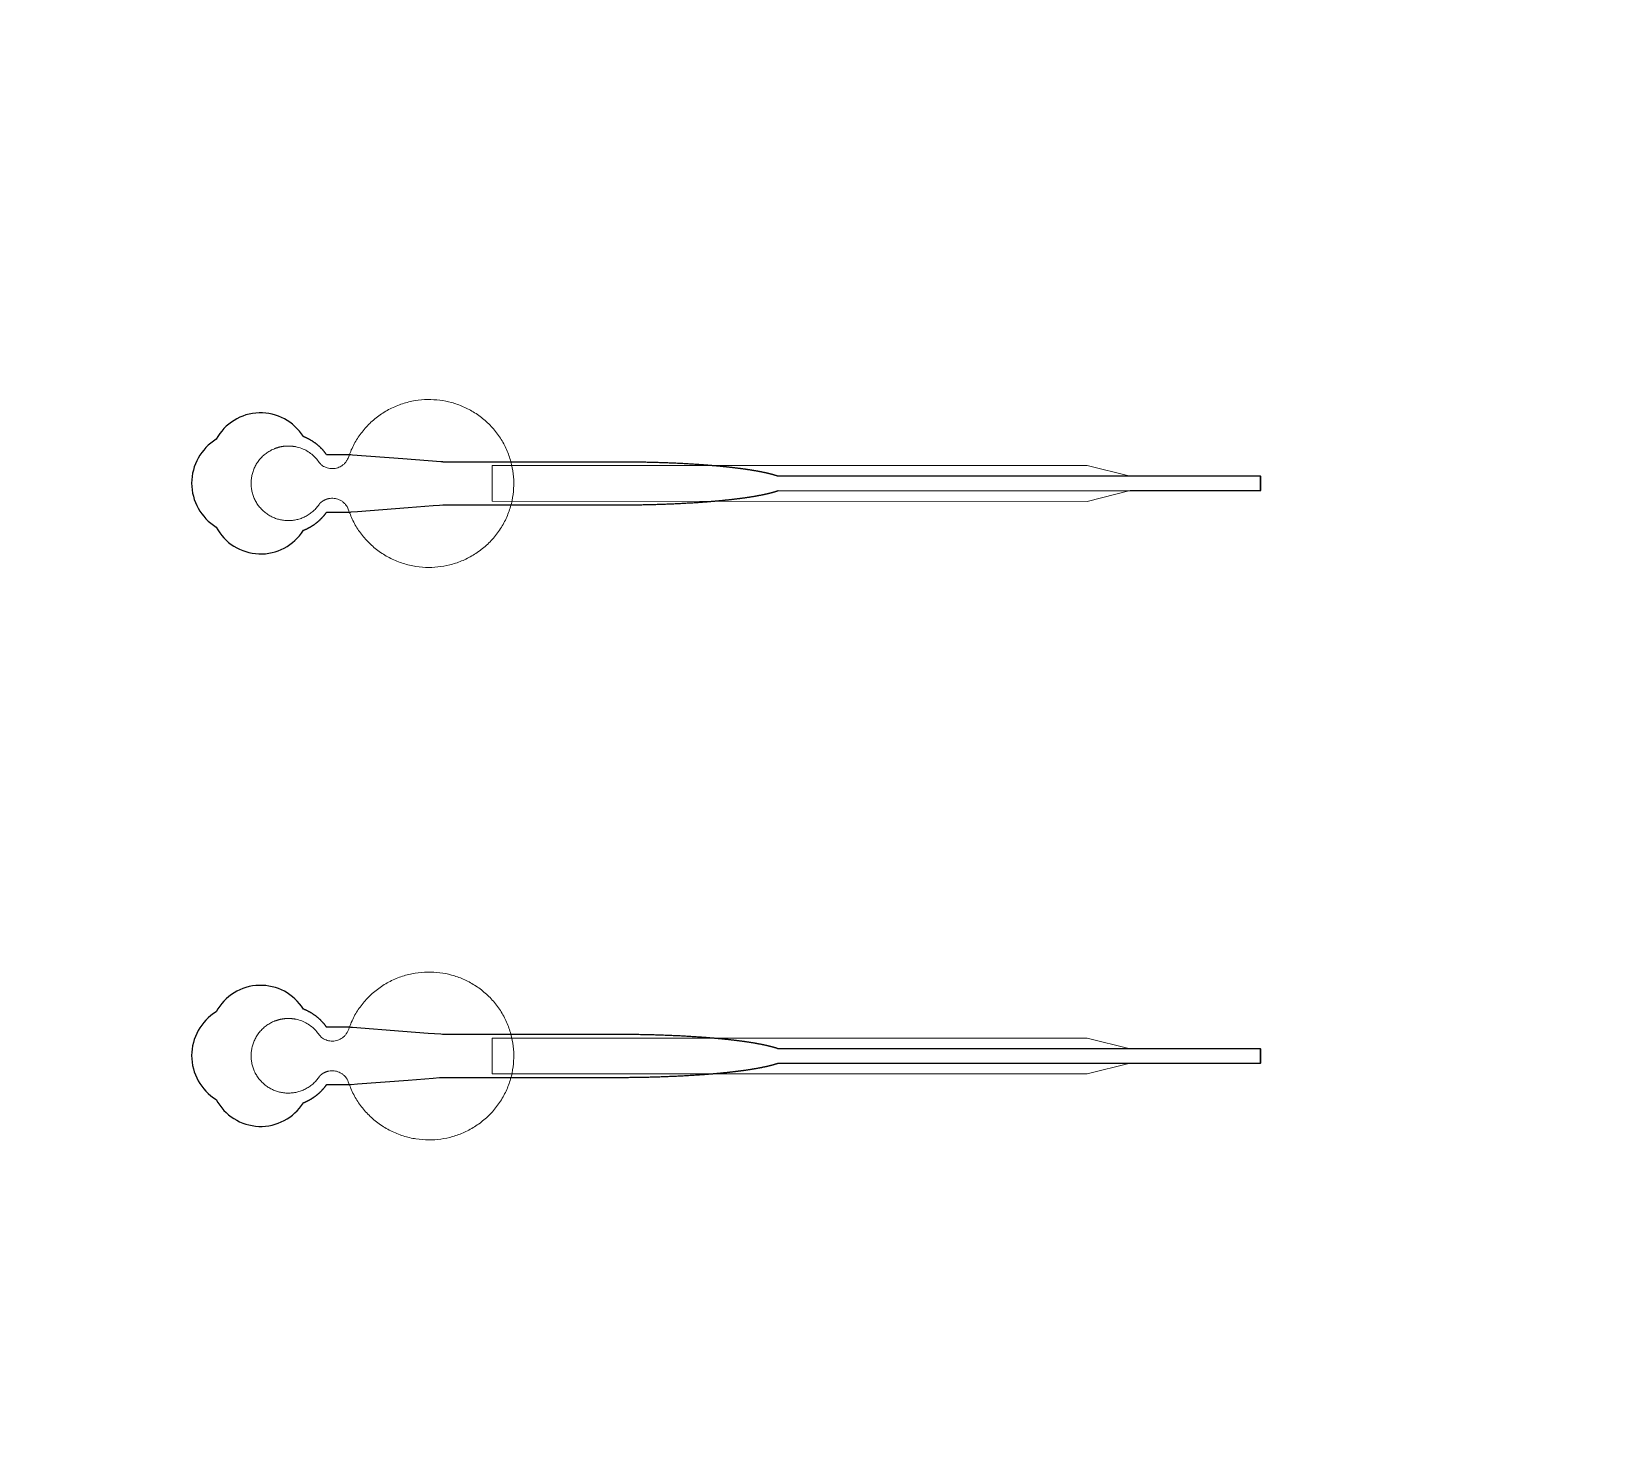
# Model space of a CAD drawing. Header units: inches. Extents: x -52997 to 52003, y -52254 to 52746.
# Drawn here: x -27363 to -21881, y -1513 to 3389 of the extents above; entities that cross this region are included whole.
import ezdxf

# ---------------------------------------------------------------- set-up
doc = ezdxf.new("R2010")
doc.units = ezdxf.units.IN
doc.header["$MEASUREMENT"] = 0
doc.layers.add('1', color=1, linetype='Continuous')
doc.layers.add('2', color=140, linetype='Continuous', lineweight=0)
doc.layers.add('3', color=90, linetype='Continuous', lineweight=0)

msp = doc.modelspace()

# ---------------------------------------------------------------- linework, layer by layer
at = {"layer": '1'}
for points in [[(-16283.4, -47485.7), (0, -47485.7), (16283.4, -47485.7, 5.999107)], [(-16250, -47285.7), (0, -47285.7), (16250, -47285.7, 5.986812)], [(-13685.8, -45485.7), (0, -45485.7), (13685.8, -45485.7, 6.794322)], [(-26412, 1646.4), (-26411.7, 1646.6), (-26410.8, 1646.9), (-26410, 1647.2), (-26409.1, 1647.6), (-26408.3, 1647.9), (-26407.5, 1648.2), (-26406.6, 1648.6), (-26405.8, 1649), (-26404.9, 1649.3), (-26404, 1649.7), (-26403.2, 1650.1), (-26402.3, 1650.5), (-26401.5, 1650.9), (-26400.6, 1651.3), (-26399.8, 1651.7), (-26398.9, 1652.1), (-26398.1, 1652.5), (-26397.2, 1652.9), (-26396.3, 1653.4), (-26395.5, 1653.8), (-26394.6, 1654.2), (-26393.8, 1654.7), (-26392.9, 1655.1), (-26392, 1655.6), (-26391.2, 1656.1), (-26390.3, 1656.5), (-26389.5, 1657), (-26388.6, 1657.5), (-26387.8, 1658), (-26386.9, 1658.5), (-26386.1, 1659), (-26385.2, 1659.5), (-26384.4, 1660), (-26383.5, 1660.5), (-26382.7, 1661), (-26381.8, 1661.6), (-26381, 1662.1), (-26380.1, 1662.7), (-26379.3, 1663.2), (-26378.4, 1663.8), (-26377.6, 1664.3), (-26376.8, 1664.9), (-26375.9, 1665.4), (-26375.1, 1666), (-26374.3, 1666.6), (-26373.4, 1667.2), (-26372.6, 1667.8), (-26371.8, 1668.4), (-26371, 1669), (-26370.1, 1669.6), (-26369.3, 1670.2), (-26368.5, 1670.8), (-26367.7, 1671.4), (-26366.9, 1672), (-26366.1, 1672.7), (-26365.3, 1673.3), (-26364.5, 1673.9), (-26363.7, 1674.6), (-26362.9, 1675.2), (-26362.1, 1675.9), (-26361.3, 1676.5), (-26360.5, 1677.2), (-26359.8, 1677.8), (-26359, 1678.5), (-26358.2, 1679.2), (-26357.5, 1679.9), (-26356.7, 1680.5), (-26355.9, 1681.2), (-26355.2, 1681.9), (-26354.4, 1682.6), (-26353.7, 1683.3), (-26353, 1684), (-26352.2, 1684.7), (-26351.5, 1685.4), (-26350.8, 1686.1), (-26350, 1686.8), (-26349.3, 1687.5), (-26348.6, 1688.3), (-26347.9, 1689), (-26347.2, 1689.7), (-26346.5, 1690.4), (-26345.8, 1691.2), (-26345.2, 1691.9), (-26344.5, 1692.6), (-26343.8, 1693.4), (-26343.1, 1694.1), (-26342.5, 1694.8), (-26341.8, 1695.6), (-26341.2, 1696.3), (-26340.5, 1697.1), (-26339.9, 1697.8), (-26339.2, 1698.6), (-26338.6, 1699.3), (-26338, 1700.1), (-26337.4, 1700.9), (-26336.8, 1701.6), (-26336.2, 1702.4), (-26335.6, 1703.1), (-26335, 1703.9), (-26334.4, 1704.7), (-26333.8, 1705.4), (-26333.2, 1706.2), (-26332.7, 1707), (-26332.1, 1707.7), (-26331.6, 1708.5), (-26331, 1709.3), (-26330.5, 1710), (-26286.9, 1710), (-26265.1, 1710), (-26254.2, 1710), (-26251.5, 1710), (-26250.1, 1710), (-26250.1, 1710), (-26250.1, 1710), (-26250.1, 1710), (-26250, 1710), (-26250, 1710.1), (-26249.9, 1710.1), (-26249.6, 1710.1), (-26248.9, 1710.1), (-26247.5, 1710.2), (-26244.8, 1710.5), (-26222.7, 1712.1), (-26046, 1725.7), (-25957.7, 1732.5), (-25935.6, 1734.2), (-25924.6, 1735), (-25924.2, 1735), (-25924.2, 1735), (-25924.1, 1735), (-25924.1, 1735), (-25924, 1735), (-25923.6, 1735), (-25663.1, 1735), (-25656.8, 1735), (-25644.3, 1735), (-25543.8, 1735), (-25342.7, 1735), (-25330.2, 1735), (-25323.9, 1735), (-25320.7, 1735), (-25319.2, 1735), (-25318.8, 1735), (-25318.6, 1735), (-25318.5, 1735), (-25318.4, 1735), (-25318.4, 1735), (-25318.4, 1735), (-25317.8, 1735), (-25313.2, 1735.1), (-25308.6, 1735.1), (-25304, 1735.1), (-25299.4, 1735.1), (-25294.7, 1735.1), (-25290.1, 1735.1), (-25285.4, 1735.2), (-25280.7, 1735.2), (-25276, 1735.2), (-25271.3, 1735.3), (-25266.6, 1735.3), (-25261.9, 1735.4), (-25257.2, 1735.4), (-25252.4, 1735.5), (-25247.7, 1735.6), (-25242.9, 1735.6), (-25238.1, 1735.7), (-25233.4, 1735.8), (-25228.6, 1735.9), (-25223.8, 1736), (-25219, 1736.1), (-25214.2, 1736.2), (-25209.4, 1736.3), (-25204.6, 1736.4), (-25199.8, 1736.5), (-25194.9, 1736.7), (-25190.1, 1736.8), (-25185.3, 1736.9), (-25180.5, 1737.1), (-25175.6, 1737.2), (-25170.8, 1737.4), (-25166, 1737.5), (-25161.1, 1737.7), (-25156.3, 1737.8), (-25151.5, 1738), (-25146.6, 1738.2), (-25141.8, 1738.4), (-25137, 1738.6), (-25132.2, 1738.8), (-25127.3, 1739), (-25122.5, 1739.2), (-25117.7, 1739.4), (-25112.9, 1739.6), (-25108.1, 1739.8), (-25103.3, 1740), (-25098.5, 1740.3), (-25093.8, 1740.5), (-25089, 1740.7), (-25084.2, 1741), (-25079.5, 1741.3), (-25074.7, 1741.5), (-25070, 1741.8), (-25065.3, 1742), (-25060.6, 1742.3), (-25055.9, 1742.6), (-25051.2, 1742.9), (-25046.5, 1743.2), (-25041.9, 1743.5), (-25037.3, 1743.8), (-25032.6, 1744.1), (-25028, 1744.4), (-25023.4, 1744.7), (-25018.9, 1745.1), (-25016.6, 1745.2), (-25014.3, 1745.4), (-25012, 1745.6), (-25009.8, 1745.7), (-25007.5, 1745.9), (-25005.3, 1746.1), (-25003, 1746.2), (-25000.8, 1746.4), (-24998.5, 1746.6), (-24996.3, 1746.8), (-24994, 1747), (-24991.8, 1747.1), (-24989.6, 1747.3), (-24987.4, 1747.5), (-24985.2, 1747.7), (-24983, 1747.9), (-24980.8, 1748.1), (-24978.6, 1748.2), (-24976.4, 1748.4), (-24974.2, 1748.6), (-24972, 1748.8), (-24969.9, 1749), (-24967.7, 1749.2), (-24965.6, 1749.4), (-24963.4, 1749.6), (-24961.3, 1749.8), (-24959.1, 1750), (-24957, 1750.2), (-24954.9, 1750.4), (-24952.7, 1750.6), (-24950.6, 1750.8), (-24948.5, 1751), (-24946.4, 1751.2), (-24944.3, 1751.4), (-24942.3, 1751.6), (-24940.2, 1751.8), (-24938.1, 1752), (-24936, 1752.3), (-24934, 1752.5), (-24931.9, 1752.7), (-24929.9, 1752.9), (-24927.9, 1753.1), (-24925.8, 1753.3), (-24923.8, 1753.6), (-24921.8, 1753.8), (-24919.8, 1754), (-24917.8, 1754.2), (-24915.8, 1754.4), (-24913.8, 1754.7), (-24911.9, 1754.9), (-24909.9, 1755.1), (-24907.9, 1755.3), (-24906, 1755.6), (-24904.1, 1755.8), (-24902.1, 1756), (-24900.2, 1756.3), (-24898.3, 1756.5), (-24896.4, 1756.7), (-24894.5, 1757), (-24892.6, 1757.2), (-24890.7, 1757.5), (-24888.8, 1757.7), (-24887, 1757.9), (-24885.1, 1758.2), (-24883.3, 1758.4), (-24881.4, 1758.7), (-24879.6, 1758.9), (-24877.8, 1759.1), (-24876, 1759.4), (-24874.1, 1759.6), (-24872.4, 1759.9), (-24870.6, 1760.1), (-24868.8, 1760.4), (-24867, 1760.6), (-24865.3, 1760.9), (-24863.5, 1761.1), (-24861.8, 1761.4), (-24860.1, 1761.7), (-24858.3, 1761.9), (-24856.6, 1762.2), (-24854.9, 1762.4), (-24853.2, 1762.7), (-24851.5, 1762.9), (-24849.9, 1763.2), (-24848.2, 1763.5), (-24846.6, 1763.7), (-24844.9, 1764), (-24843.3, 1764.2), (-24841.7, 1764.5), (-24840, 1764.8), (-24838.4, 1765), (-24836.8, 1765.3), (-24835.3, 1765.6), (-24833.7, 1765.8), (-24832.1, 1766.1), (-24830.6, 1766.4), (-24829, 1766.7), (-24827.5, 1766.9), (-24826, 1767.2), (-24824.5, 1767.5), (-24823, 1767.7), (-24821.5, 1768), (-24820, 1768.3), (-24818.5, 1768.6), (-24817.1, 1768.8), (-24815.6, 1769.1), (-24814.2, 1769.4), (-24812.7, 1769.7), (-24811.3, 1770), (-24809.9, 1770.2), (-24808.5, 1770.5), (-24807.1, 1770.8), (-24805.8, 1771.1), (-24804.4, 1771.4), (-24803, 1771.6), (-24801.7, 1771.9), (-24800.4, 1772.2), (-24799, 1772.5), (-24797.7, 1772.8), (-24796.4, 1773.1), (-24795.1, 1773.4), (-24793.8, 1773.6), (-24792.6, 1773.9), (-24791.3, 1774.2), (-24790.1, 1774.5), (-24788.8, 1774.8), (-24787.6, 1775.1), (-24786.4, 1775.4), (-24785.2, 1775.7), (-24784, 1776), (-24782.8, 1776.2), (-24781.7, 1776.5), (-24780.5, 1776.8), (-24779.3, 1777.1), (-24778.2, 1777.4), (-24777.1, 1777.7), (-24776, 1778), (-24774.9, 1778.3), (-24773.8, 1778.6), (-24772.7, 1778.9), (-24771.6, 1779.2), (-24770.5, 1779.5), (-24769.5, 1779.8), (-24768.5, 1780.1), (-24767.4, 1780.4), (-24766.4, 1780.7), (-24765.4, 1781), (-24764.4, 1781.2), (-24763.4, 1781.5), (-24762.5, 1781.8), (-24761.5, 1782.1), (-24760.6, 1782.4), (-24759.6, 1782.7), (-24758.7, 1783), (-24757.8, 1783.3), (-24756.9, 1783.6), (-24756, 1783.9), (-24755.1, 1784.2), (-24754.2, 1784.5), (-24752.8, 1785), (-23067.2, 1784.8), (-23067.2, 1835), (-24752.7, 1835), (-24753, 1835.1), (-24753.9, 1835.4), (-24754.7, 1835.8), (-24755.6, 1836.1), (-24756.5, 1836.4), (-24757.4, 1836.7), (-24758.3, 1837), (-24759.3, 1837.3), (-24760.2, 1837.6), (-24761.1, 1837.8), (-24762.1, 1838.1), (-24763.1, 1838.4), (-24764.1, 1838.7), (-24765.1, 1839), (-24766.1, 1839.3), (-24767.1, 1839.6), (-24768.1, 1839.9), (-24769.1, 1840.2), (-24770.2, 1840.5), (-24771.3, 1840.8), (-24772.3, 1841.1), (-24773.4, 1841.4), (-24774.5, 1841.7), (-24775.6, 1842), (-24776.7, 1842.3), (-24777.8, 1842.6), (-24779, 1842.9), (-24780.1, 1843.2), (-24781.3, 1843.5), (-24782.5, 1843.8), (-24783.6, 1844.1), (-24784.8, 1844.4), (-24786, 1844.6), (-24787.3, 1844.9), (-24788.5, 1845.2), (-24789.7, 1845.5), (-24791, 1845.8), (-24792.2, 1846.1), (-24793.5, 1846.4), (-24794.8, 1846.7), (-24796.1, 1847), (-24797.4, 1847.2), (-24798.7, 1847.5), (-24800, 1847.8), (-24801.3, 1848.1), (-24802.7, 1848.4), (-24804, 1848.7), (-24805.4, 1848.9), (-24806.8, 1849.2), (-24808.2, 1849.5), (-24809.6, 1849.8), (-24811, 1850.1), (-24812.4, 1850.3), (-24813.8, 1850.6), (-24815.3, 1850.9), (-24816.7, 1851.2), (-24818.2, 1851.5), (-24819.6, 1851.7), (-24821.1, 1852), (-24822.6, 1852.3), (-24824.1, 1852.6), (-24825.6, 1852.8), (-24827.1, 1853.1), (-24828.7, 1853.4), (-24830.2, 1853.7), (-24831.8, 1853.9), (-24833.3, 1854.2), (-24834.9, 1854.5), (-24836.5, 1854.7), (-24838.1, 1855), (-24839.7, 1855.3), (-24841.3, 1855.5), (-24842.9, 1855.8), (-24844.6, 1856.1), (-24846.2, 1856.3), (-24847.9, 1856.6), (-24849.5, 1856.8), (-24851.2, 1857.1), (-24852.9, 1857.4), (-24854.6, 1857.6), (-24856.3, 1857.9), (-24858, 1858.1), (-24859.7, 1858.4), (-24861.4, 1858.6), (-24863.2, 1858.9), (-24864.9, 1859.2), (-24866.7, 1859.4), (-24868.4, 1859.7), (-24870.2, 1859.9), (-24872, 1860.2), (-24873.8, 1860.4), (-24875.6, 1860.7), (-24877.4, 1860.9), (-24879.2, 1861.1), (-24881, 1861.4), (-24882.9, 1861.6), (-24884.7, 1861.9), (-24886.6, 1862.1), (-24888.4, 1862.4), (-24890.3, 1862.6), (-24892.2, 1862.8), (-24894.1, 1863.1), (-24896, 1863.3), (-24897.9, 1863.5), (-24899.8, 1863.8), (-24901.7, 1864), (-24903.7, 1864.2), (-24905.6, 1864.5), (-24907.5, 1864.7), (-24909.5, 1864.9), (-24911.5, 1865.2), (-24913.4, 1865.4), (-24915.4, 1865.6), (-24917.4, 1865.8), (-24919.4, 1866.1), (-24921.4, 1866.3), (-24923.4, 1866.5), (-24925.4, 1866.7), (-24927.4, 1866.9), (-24929.5, 1867.2), (-24931.5, 1867.4), (-24933.6, 1867.6), (-24935.6, 1867.8), (-24937.7, 1868), (-24939.7, 1868.2), (-24941.8, 1868.4), (-24943.9, 1868.6), (-24946, 1868.9), (-24948.1, 1869.1), (-24950.2, 1869.3), (-24952.3, 1869.5), (-24954.4, 1869.7), (-24956.5, 1869.9), (-24958.6, 1870.1), (-24960.8, 1870.3), (-24962.9, 1870.5), (-24965.1, 1870.7), (-24967.2, 1870.9), (-24969.4, 1871.1), (-24971.5, 1871.2), (-24973.7, 1871.4), (-24975.9, 1871.6), (-24978.1, 1871.8), (-24980.2, 1872), (-24982.4, 1872.2), (-24984.6, 1872.4), (-24986.8, 1872.6), (-24989.1, 1872.7), (-24991.3, 1872.9), (-24993.5, 1873.1), (-24995.7, 1873.3), (-24997.9, 1873.5), (-25000.2, 1873.6), (-25002.4, 1873.8), (-25004.7, 1874), (-25006.9, 1874.2), (-25009.2, 1874.3), (-25011.4, 1874.5), (-25013.7, 1874.7), (-25016, 1874.8), (-25020.5, 1875.2), (-25025.1, 1875.5), (-25029.7, 1875.8), (-25034.3, 1876.1), (-25038.9, 1876.4), (-25043.5, 1876.7), (-25048.2, 1877), (-25052.8, 1877.3), (-25057.5, 1877.6), (-25062.2, 1877.9), (-25066.9, 1878.1), (-25071.6, 1878.4), (-25076.3, 1878.7), (-25081, 1878.9), (-25085.8, 1879.2), (-25090.5, 1879.4), (-25095.3, 1879.7), (-25100, 1879.9), (-25104.8, 1880.1), (-25109.6, 1880.4), (-25114.3, 1880.6), (-25119.1, 1880.8), (-25123.9, 1881), (-25128.7, 1881.2), (-25133.5, 1881.4), (-25138.3, 1881.6), (-25143.1, 1881.8), (-25147.9, 1882), (-25152.7, 1882.1), (-25157.6, 1882.3), (-25162.4, 1882.5), (-25167.2, 1882.6), (-25172, 1882.8), (-25176.8, 1882.9), (-25181.6, 1883.1), (-25186.4, 1883.2), (-25191.2, 1883.3), (-25196, 1883.5), (-25200.8, 1883.6), (-25205.6, 1883.7), (-25210.4, 1883.8), (-25215.1, 1883.9), (-25219.9, 1884), (-25224.7, 1884.1), (-25229.4, 1884.2), (-25234.2, 1884.3), (-25238.9, 1884.4), (-25243.7, 1884.5), (-25248.4, 1884.5), (-25253.1, 1884.6), (-25257.8, 1884.7), (-25262.5, 1884.7), (-25267.2, 1884.8), (-25271.9, 1884.8), (-25276.6, 1884.9), (-25281.2, 1884.9), (-25285.9, 1884.9), (-25290.5, 1885), (-25295.1, 1885), (-25299.7, 1885), (-25304.3, 1885), (-25306.6, 1885), (-25307.2, 1885), (-25307.5, 1885), (-25307.6, 1885), (-25307.8, 1885), (-25309.4, 1885), (-25315.8, 1885), (-25328.6, 1885), (-25379.5, 1885), (-25583.5, 1885), (-25634.5, 1885), (-25660, 1885), (-25666.3, 1885), (-25667.9, 1885), (-25923.7, 1885), (-25924.1, 1885), (-25924.1, 1885), (-25924.2, 1885), (-25924.2, 1885), (-25924.3, 1885), (-25924.6, 1885.1), (-25926, 1885.2), (-25931.5, 1885.6), (-25975.7, 1889), (-26064, 1895.8), (-26240.7, 1909.3), (-26246.2, 1909.8), (-26248.9, 1910), (-26249.6, 1910), (-26250, 1910), (-26250, 1910), (-26250, 1910), (-26250.1, 1910), (-26250.1, 1910), (-26250.1, 1910), (-26250.1, 1910), (-26250.5, 1910), (-26253.2, 1910), (-26258.6, 1910), (-26269.5, 1910), (-26291.3, 1910), (-26313.1, 1910), (-26324, 1910), (-26329.5, 1910), (-26330.1, 1910), (-26330.3, 1910), (-26330.4, 1910), (-26330.4, 1910), (-26330.5, 1910), (-26330.5, 1910), (-26330.5, 1910.1), (-26330.9, 1910.6), (-26331.7, 1911.8), (-26332.5, 1912.9), (-26333.3, 1914), (-26334.2, 1915.1), (-26335, 1916.2), (-26335.9, 1917.4), (-26336.7, 1918.5), (-26337.6, 1919.6), (-26338.5, 1920.7), (-26339.4, 1921.8), (-26340.4, 1922.9), (-26341.3, 1924), (-26342.3, 1925.1), (-26343.2, 1926.2), (-26344.2, 1927.3), (-26345.2, 1928.3), (-26346.2, 1929.4), (-26347.2, 1930.5), (-26348.2, 1931.6), (-26349.3, 1932.6), (-26350.3, 1933.7), (-26351.4, 1934.7), (-26352.5, 1935.8), (-26353.6, 1936.8), (-26354.7, 1937.8), (-26355.8, 1938.9), (-26356.9, 1939.9), (-26358, 1940.9), (-26359.2, 1941.9), (-26360.3, 1942.9), (-26361.5, 1943.9), (-26362.7, 1944.9), (-26363.9, 1945.8), (-26365.1, 1946.8), (-26366.3, 1947.7), (-26367.5, 1948.7), (-26368.7, 1949.6), (-26370, 1950.6), (-26371.2, 1951.5), (-26372.5, 1952.4), (-26373.7, 1953.3), (-26375, 1954.2), (-26376.3, 1955.1), (-26377.6, 1955.9), (-26378.9, 1956.8), (-26380.2, 1957.6), (-26381.5, 1958.5), (-26382.9, 1959.3), (-26384.2, 1960.1), (-26385.5, 1960.9), (-26386.9, 1961.7), (-26388.2, 1962.5), (-26389.6, 1963.2), (-26391, 1964), (-26392.3, 1964.7), (-26393.7, 1965.5), (-26395.1, 1966.2), (-26396.5, 1966.9), (-26397.9, 1967.6), (-26399.3, 1968.2), (-26400.7, 1968.9), (-26402.1, 1969.6), (-26403.6, 1970.2), (-26405, 1970.8), (-26406.4, 1971.4), (-26407.8, 1972), (-26409.3, 1972.6), (-26410.7, 1973.2), (-26411.9, 1973.6, 0.576044), (-26716.5, 1964.3, 0.560065), (-26716.5, 1657.8, 0.578435)], [(-26412, -353.6), (-26411.7, -353.4), (-26410.8, -353.1), (-26410, -352.8), (-26409.1, -352.4), (-26408.3, -352.1), (-26407.5, -351.8), (-26406.6, -351.4), (-26405.8, -351), (-26404.9, -350.7), (-26404, -350.3), (-26403.2, -349.9), (-26402.3, -349.5), (-26401.5, -349.1), (-26400.6, -348.7), (-26399.8, -348.3), (-26398.9, -347.9), (-26398.1, -347.5), (-26397.2, -347.1), (-26396.3, -346.6), (-26395.5, -346.2), (-26394.6, -345.8), (-26393.8, -345.3), (-26392.9, -344.9), (-26392, -344.4), (-26391.2, -343.9), (-26390.3, -343.5), (-26389.5, -343), (-26388.6, -342.5), (-26387.8, -342), (-26386.9, -341.5), (-26386.1, -341), (-26385.2, -340.5), (-26384.4, -340), (-26383.5, -339.5), (-26382.7, -339), (-26381.8, -338.4), (-26381, -337.9), (-26380.1, -337.3), (-26379.3, -336.8), (-26378.4, -336.2), (-26377.6, -335.7), (-26376.8, -335.1), (-26375.9, -334.6), (-26375.1, -334), (-26374.3, -333.4), (-26373.4, -332.8), (-26372.6, -332.2), (-26371.8, -331.6), (-26371, -331), (-26370.1, -330.4), (-26369.3, -329.8), (-26368.5, -329.2), (-26367.7, -328.6), (-26366.9, -328), (-26366.1, -327.3), (-26365.3, -326.7), (-26364.5, -326.1), (-26363.7, -325.4), (-26362.9, -324.8), (-26362.1, -324.1), (-26361.3, -323.5), (-26360.5, -322.8), (-26359.8, -322.2), (-26359, -321.5), (-26358.2, -320.8), (-26357.5, -320.1), (-26356.7, -319.5), (-26355.9, -318.8), (-26355.2, -318.1), (-26354.4, -317.4), (-26353.7, -316.7), (-26353, -316), (-26352.2, -315.3), (-26351.5, -314.6), (-26350.8, -313.9), (-26350, -313.2), (-26349.3, -312.5), (-26348.6, -311.7), (-26347.9, -311), (-26347.2, -310.3), (-26346.5, -309.6), (-26345.8, -308.8), (-26345.2, -308.1), (-26344.5, -307.4), (-26343.8, -306.6), (-26343.1, -305.9), (-26342.5, -305.2), (-26341.8, -304.4), (-26341.2, -303.7), (-26340.5, -302.9), (-26339.9, -302.2), (-26339.2, -301.4), (-26338.6, -300.7), (-26338, -299.9), (-26337.4, -299.1), (-26336.8, -298.4), (-26336.2, -297.6), (-26335.6, -296.9), (-26335, -296.1), (-26334.4, -295.3), (-26333.8, -294.6), (-26333.2, -293.8), (-26332.7, -293), (-26332.1, -292.3), (-26331.6, -291.5), (-26331, -290.7), (-26330.5, -290), (-26286.9, -290), (-26265.1, -290), (-26254.2, -290), (-26251.5, -290), (-26250.1, -290), (-26250.1, -290), (-26250.1, -290), (-26250.1, -290), (-26250, -290), (-26250, -289.9), (-26249.9, -289.9), (-26249.6, -289.9), (-26248.9, -289.9), (-26247.5, -289.8), (-26244.8, -289.5), (-26222.7, -287.9), (-26046, -274.3), (-25957.7, -267.5), (-25935.6, -265.8), (-25924.6, -265), (-25924.2, -265), (-25924.2, -265), (-25924.1, -265), (-25924.1, -265), (-25924, -265), (-25923.6, -265), (-25663.1, -265), (-25656.8, -265), (-25644.3, -265), (-25543.8, -265), (-25342.7, -265), (-25330.2, -265), (-25323.9, -265), (-25320.7, -265), (-25319.2, -265), (-25318.8, -265), (-25318.6, -265), (-25318.5, -265), (-25318.4, -265), (-25318.4, -265), (-25318.4, -265), (-25317.8, -265), (-25313.2, -264.9), (-25308.6, -264.9), (-25304, -264.9), (-25299.4, -264.9), (-25294.7, -264.9), (-25290.1, -264.9), (-25285.4, -264.8), (-25280.7, -264.8), (-25276, -264.8), (-25271.3, -264.7), (-25266.6, -264.7), (-25261.9, -264.6), (-25257.2, -264.6), (-25252.4, -264.5), (-25247.7, -264.4), (-25242.9, -264.4), (-25238.1, -264.3), (-25233.4, -264.2), (-25228.6, -264.1), (-25223.8, -264), (-25219, -263.9), (-25214.2, -263.8), (-25209.4, -263.7), (-25204.6, -263.6), (-25199.8, -263.5), (-25194.9, -263.3), (-25190.1, -263.2), (-25185.3, -263.1), (-25180.5, -262.9), (-25175.6, -262.8), (-25170.8, -262.6), (-25166, -262.5), (-25161.1, -262.3), (-25156.3, -262.2), (-25151.5, -262), (-25146.6, -261.8), (-25141.8, -261.6), (-25137, -261.4), (-25132.2, -261.2), (-25127.3, -261), (-25122.5, -260.8), (-25117.7, -260.6), (-25112.9, -260.4), (-25108.1, -260.2), (-25103.3, -260), (-25098.5, -259.7), (-25093.8, -259.5), (-25089, -259.3), (-25084.2, -259), (-25079.5, -258.7), (-25074.7, -258.5), (-25070, -258.2), (-25065.3, -258), (-25060.6, -257.7), (-25055.9, -257.4), (-25051.2, -257.1), (-25046.5, -256.8), (-25041.9, -256.5), (-25037.3, -256.2), (-25032.6, -255.9), (-25028, -255.6), (-25023.4, -255.3), (-25018.9, -254.9), (-25016.6, -254.8), (-25014.3, -254.6), (-25012, -254.4), (-25009.8, -254.3), (-25007.5, -254.1), (-25005.3, -253.9), (-25003, -253.8), (-25000.8, -253.6), (-24998.5, -253.4), (-24996.3, -253.2), (-24994, -253), (-24991.8, -252.9), (-24989.6, -252.7), (-24987.4, -252.5), (-24985.2, -252.3), (-24983, -252.1), (-24980.8, -251.9), (-24978.6, -251.8), (-24976.4, -251.6), (-24974.2, -251.4), (-24972, -251.2), (-24969.9, -251), (-24967.7, -250.8), (-24965.6, -250.6), (-24963.4, -250.4), (-24961.3, -250.2), (-24959.1, -250), (-24957, -249.8), (-24954.9, -249.6), (-24952.7, -249.4), (-24950.6, -249.2), (-24948.5, -249), (-24946.4, -248.8), (-24944.3, -248.6), (-24942.3, -248.4), (-24940.2, -248.2), (-24938.1, -248), (-24936, -247.7), (-24934, -247.5), (-24931.9, -247.3), (-24929.9, -247.1), (-24927.9, -246.9), (-24925.8, -246.7), (-24923.8, -246.4), (-24921.8, -246.2), (-24919.8, -246), (-24917.8, -245.8), (-24915.8, -245.6), (-24913.8, -245.3), (-24911.9, -245.1), (-24909.9, -244.9), (-24907.9, -244.7), (-24906, -244.4), (-24904.1, -244.2), (-24902.1, -244), (-24900.2, -243.7), (-24898.3, -243.5), (-24896.4, -243.3), (-24894.5, -243), (-24892.6, -242.8), (-24890.7, -242.5), (-24888.8, -242.3), (-24887, -242.1), (-24885.1, -241.8), (-24883.3, -241.6), (-24881.4, -241.3), (-24879.6, -241.1), (-24877.8, -240.9), (-24876, -240.6), (-24874.1, -240.4), (-24872.4, -240.1), (-24870.6, -239.9), (-24868.8, -239.6), (-24867, -239.4), (-24865.3, -239.1), (-24863.5, -238.9), (-24861.8, -238.6), (-24860.1, -238.3), (-24858.3, -238.1), (-24856.6, -237.8), (-24854.9, -237.6), (-24853.2, -237.3), (-24851.5, -237.1), (-24849.9, -236.8), (-24848.2, -236.5), (-24846.6, -236.3), (-24844.9, -236), (-24843.3, -235.8), (-24841.7, -235.5), (-24840, -235.2), (-24838.4, -235), (-24836.8, -234.7), (-24835.3, -234.4), (-24833.7, -234.2), (-24832.1, -233.9), (-24830.6, -233.6), (-24829, -233.3), (-24827.5, -233.1), (-24826, -232.8), (-24824.5, -232.5), (-24823, -232.3), (-24821.5, -232), (-24820, -231.7), (-24818.5, -231.4), (-24817.1, -231.2), (-24815.6, -230.9), (-24814.2, -230.6), (-24812.7, -230.3), (-24811.3, -230), (-24809.9, -229.8), (-24808.5, -229.5), (-24807.1, -229.2), (-24805.8, -228.9), (-24804.4, -228.6), (-24803, -228.4), (-24801.7, -228.1), (-24800.4, -227.8), (-24799, -227.5), (-24797.7, -227.2), (-24796.4, -226.9), (-24795.1, -226.6), (-24793.8, -226.4), (-24792.6, -226.1), (-24791.3, -225.8), (-24790.1, -225.5), (-24788.8, -225.2), (-24787.6, -224.9), (-24786.4, -224.6), (-24785.2, -224.3), (-24784, -224), (-24782.8, -223.8), (-24781.7, -223.5), (-24780.5, -223.2), (-24779.3, -222.9), (-24778.2, -222.6), (-24777.1, -222.3), (-24776, -222), (-24774.9, -221.7), (-24773.8, -221.4), (-24772.7, -221.1), (-24771.6, -220.8), (-24770.5, -220.5), (-24769.5, -220.2), (-24768.5, -219.9), (-24767.4, -219.6), (-24766.4, -219.3), (-24765.4, -219), (-24764.4, -218.8), (-24763.4, -218.5), (-24762.5, -218.2), (-24761.5, -217.9), (-24760.6, -217.6), (-24759.6, -217.3), (-24758.7, -217), (-24757.8, -216.7), (-24756.9, -216.4), (-24756, -216.1), (-24755.1, -215.8), (-24754.2, -215.5), (-24752.8, -215), (-23067.2, -215.2), (-23067.2, -165), (-24752.7, -165), (-24753, -164.9), (-24753.9, -164.6), (-24754.7, -164.2), (-24755.6, -163.9), (-24756.5, -163.6), (-24757.4, -163.3), (-24758.3, -163), (-24759.3, -162.7), (-24760.2, -162.4), (-24761.1, -162.2), (-24762.1, -161.9), (-24763.1, -161.6), (-24764.1, -161.3), (-24765.1, -161), (-24766.1, -160.7), (-24767.1, -160.4), (-24768.1, -160.1), (-24769.1, -159.8), (-24770.2, -159.5), (-24771.3, -159.2), (-24772.3, -158.9), (-24773.4, -158.6), (-24774.5, -158.3), (-24775.6, -158), (-24776.7, -157.7), (-24777.8, -157.4), (-24779, -157.1), (-24780.1, -156.8), (-24781.3, -156.5), (-24782.5, -156.2), (-24783.6, -155.9), (-24784.8, -155.6), (-24786, -155.4), (-24787.3, -155.1), (-24788.5, -154.8), (-24789.7, -154.5), (-24791, -154.2), (-24792.2, -153.9), (-24793.5, -153.6), (-24794.8, -153.3), (-24796.1, -153), (-24797.4, -152.8), (-24798.7, -152.5), (-24800, -152.2), (-24801.3, -151.9), (-24802.7, -151.6), (-24804, -151.3), (-24805.4, -151.1), (-24806.8, -150.8), (-24808.2, -150.5), (-24809.6, -150.2), (-24811, -149.9), (-24812.4, -149.7), (-24813.8, -149.4), (-24815.3, -149.1), (-24816.7, -148.8), (-24818.2, -148.5), (-24819.6, -148.3), (-24821.1, -148), (-24822.6, -147.7), (-24824.1, -147.4), (-24825.6, -147.2), (-24827.1, -146.9), (-24828.7, -146.6), (-24830.2, -146.3), (-24831.8, -146.1), (-24833.3, -145.8), (-24834.9, -145.5), (-24836.5, -145.3), (-24838.1, -145), (-24839.7, -144.7), (-24841.3, -144.5), (-24842.9, -144.2), (-24844.6, -143.9), (-24846.2, -143.7), (-24847.9, -143.4), (-24849.5, -143.2), (-24851.2, -142.9), (-24852.9, -142.6), (-24854.6, -142.4), (-24856.3, -142.1), (-24858, -141.9), (-24859.7, -141.6), (-24861.4, -141.4), (-24863.2, -141.1), (-24864.9, -140.8), (-24866.7, -140.6), (-24868.4, -140.3), (-24870.2, -140.1), (-24872, -139.8), (-24873.8, -139.6), (-24875.6, -139.3), (-24877.4, -139.1), (-24879.2, -138.9), (-24881, -138.6), (-24882.9, -138.4), (-24884.7, -138.1), (-24886.6, -137.9), (-24888.4, -137.6), (-24890.3, -137.4), (-24892.2, -137.2), (-24894.1, -136.9), (-24896, -136.7), (-24897.9, -136.5), (-24899.8, -136.2), (-24901.7, -136), (-24903.7, -135.8), (-24905.6, -135.5), (-24907.5, -135.3), (-24909.5, -135.1), (-24911.5, -134.8), (-24913.4, -134.6), (-24915.4, -134.4), (-24917.4, -134.2), (-24919.4, -133.9), (-24921.4, -133.7), (-24923.4, -133.5), (-24925.4, -133.3), (-24927.4, -133.1), (-24929.5, -132.8), (-24931.5, -132.6), (-24933.6, -132.4), (-24935.6, -132.2), (-24937.7, -132), (-24939.7, -131.8), (-24941.8, -131.6), (-24943.9, -131.4), (-24946, -131.1), (-24948.1, -130.9), (-24950.2, -130.7), (-24952.3, -130.5), (-24954.4, -130.3), (-24956.5, -130.1), (-24958.6, -129.9), (-24960.8, -129.7), (-24962.9, -129.5), (-24965.1, -129.3), (-24967.2, -129.1), (-24969.4, -128.9), (-24971.5, -128.8), (-24973.7, -128.6), (-24975.9, -128.4), (-24978.1, -128.2), (-24980.2, -128), (-24982.4, -127.8), (-24984.6, -127.6), (-24986.8, -127.4), (-24989.1, -127.3), (-24991.3, -127.1), (-24993.5, -126.9), (-24995.7, -126.7), (-24997.9, -126.5), (-25000.2, -126.4), (-25002.4, -126.2), (-25004.7, -126), (-25006.9, -125.8), (-25009.2, -125.7), (-25011.4, -125.5), (-25013.7, -125.3), (-25016, -125.2), (-25020.5, -124.8), (-25025.1, -124.5), (-25029.7, -124.2), (-25034.3, -123.9), (-25038.9, -123.6), (-25043.5, -123.3), (-25048.2, -123), (-25052.8, -122.7), (-25057.5, -122.4), (-25062.2, -122.1), (-25066.9, -121.9), (-25071.6, -121.6), (-25076.3, -121.3), (-25081, -121.1), (-25085.8, -120.8), (-25090.5, -120.6), (-25095.3, -120.3), (-25100, -120.1), (-25104.8, -119.9), (-25109.6, -119.6), (-25114.3, -119.4), (-25119.1, -119.2), (-25123.9, -119), (-25128.7, -118.8), (-25133.5, -118.6), (-25138.3, -118.4), (-25143.1, -118.2), (-25147.9, -118), (-25152.7, -117.9), (-25157.6, -117.7), (-25162.4, -117.5), (-25167.2, -117.4), (-25172, -117.2), (-25176.8, -117.1), (-25181.6, -116.9), (-25186.4, -116.8), (-25191.2, -116.7), (-25196, -116.5), (-25200.8, -116.4), (-25205.6, -116.3), (-25210.4, -116.2), (-25215.1, -116.1), (-25219.9, -116), (-25224.7, -115.9), (-25229.4, -115.8), (-25234.2, -115.7), (-25238.9, -115.6), (-25243.7, -115.5), (-25248.4, -115.5), (-25253.1, -115.4), (-25257.8, -115.3), (-25262.5, -115.3), (-25267.2, -115.2), (-25271.9, -115.2), (-25276.6, -115.1), (-25281.2, -115.1), (-25285.9, -115.1), (-25290.5, -115), (-25295.1, -115), (-25299.7, -115), (-25304.3, -115), (-25306.6, -115), (-25307.2, -115), (-25307.5, -115), (-25307.6, -115), (-25307.8, -115), (-25309.4, -115), (-25315.8, -115), (-25328.6, -115), (-25379.5, -115), (-25583.5, -115), (-25634.5, -115), (-25660, -115), (-25666.3, -115), (-25667.9, -115), (-25923.7, -115), (-25924.1, -115), (-25924.1, -115), (-25924.2, -115), (-25924.2, -115), (-25924.3, -115), (-25924.6, -114.9), (-25926, -114.8), (-25931.5, -114.4), (-25975.7, -111), (-26064, -104.2), (-26240.7, -90.7), (-26246.2, -90.2), (-26248.9, -90), (-26249.6, -90), (-26250, -90), (-26250, -90), (-26250, -90), (-26250.1, -90), (-26250.1, -90), (-26250.1, -90), (-26250.1, -90), (-26250.5, -90), (-26253.2, -90), (-26258.6, -90), (-26269.5, -90), (-26291.3, -90), (-26313.1, -90), (-26324, -90), (-26329.5, -90), (-26330.1, -90), (-26330.3, -90), (-26330.4, -90), (-26330.4, -90), (-26330.5, -90), (-26330.5, -90), (-26330.5, -89.9), (-26330.9, -89.4), (-26331.7, -88.2), (-26332.5, -87.1), (-26333.3, -86), (-26334.2, -84.9), (-26335, -83.8), (-26335.9, -82.6), (-26336.7, -81.5), (-26337.6, -80.4), (-26338.5, -79.3), (-26339.4, -78.2), (-26340.4, -77.1), (-26341.3, -76), (-26342.3, -74.9), (-26343.2, -73.8), (-26344.2, -72.7), (-26345.2, -71.7), (-26346.2, -70.6), (-26347.2, -69.5), (-26348.2, -68.4), (-26349.3, -67.4), (-26350.3, -66.3), (-26351.4, -65.3), (-26352.5, -64.2), (-26353.6, -63.2), (-26354.7, -62.2), (-26355.8, -61.1), (-26356.9, -60.1), (-26358, -59.1), (-26359.2, -58.1), (-26360.3, -57.1), (-26361.5, -56.1), (-26362.7, -55.1), (-26363.9, -54.2), (-26365.1, -53.2), (-26366.3, -52.3), (-26367.5, -51.3), (-26368.7, -50.4), (-26370, -49.4), (-26371.2, -48.5), (-26372.5, -47.6), (-26373.7, -46.7), (-26375, -45.8), (-26376.3, -44.9), (-26377.6, -44.1), (-26378.9, -43.2), (-26380.2, -42.4), (-26381.5, -41.5), (-26382.9, -40.7), (-26384.2, -39.9), (-26385.5, -39.1), (-26386.9, -38.3), (-26388.2, -37.5), (-26389.6, -36.8), (-26391, -36), (-26392.3, -35.3), (-26393.7, -34.5), (-26395.1, -33.8), (-26396.5, -33.1), (-26397.9, -32.4), (-26399.3, -31.8), (-26400.7, -31.1), (-26402.1, -30.4), (-26403.6, -29.8), (-26405, -29.2), (-26406.4, -28.6), (-26407.8, -28), (-26409.3, -27.4), (-26410.7, -26.8), (-26411.9, -26.4, 0.576044), (-26716.5, -35.7, 0.560065), (-26716.5, -342.2, 0.578435)]]:
    msp.add_lwpolyline(points, format="xyb", close=True, dxfattribs=at)
msp.add_circle((-497.2, 245.8), 52500, dxfattribs=at)
at = {"layer": '2'}
for points in [[(-16283.4, -47485.7), (0, -47485.7), (16283.4, -47485.7, 5.999107)], [(-16250, -47285.7), (0, -47285.7), (16250, -47285.7, 5.986812)], [(-13685.8, -45485.7), (0, -45485.7), (13685.8, -45485.7, 6.794322)]]:
    msp.add_lwpolyline(points, format="xyb", close=True, dxfattribs=at)
msp.add_circle((-497.2, 245.8), 52500, dxfattribs=at)
for points in [[(-26355.1, 1739.5), (-26332.9, 1762.7), (-26301.3, 1757.5), (-26269.6, 1752.2), (-26256, 1723.2), (-26180.6, 1482.4), (-25928.5, 1520), (-25676.5, 1557.7), (-25676.4, 1809.8), (-25676.3, 2062), (-25928.3, 2099.9), (-26180.2, 2137.8), (-26255.9, 1897), (-26269.1, 1868.6), (-26300, 1862.8), (-26330.8, 1857.1), (-26353.4, 1878.9), (-26404.8, 1962.3), (-26499.2, 1936.1), (-26593.6, 1910), (-26594.7, 1812.1), (-26595.9, 1714.2), (-26502.2, 1685.8), (-26408.5, 1657.4), (-26355.1, 1739.5)], [(-26355.1, -260.5), (-26332.9, -237.3), (-26301.3, -242.5), (-26269.6, -247.8), (-26256, -276.8), (-26180.6, -517.6), (-25928.5, -480), (-25676.5, -442.3), (-25676.4, -190.2), (-25676.3, 62), (-25928.3, 99.9), (-26180.2, 137.8), (-26255.9, -103), (-26269.1, -131.4), (-26300, -137.2), (-26330.8, -142.9), (-26353.4, -121.1), (-26404.8, -37.7), (-26499.2, -63.9), (-26593.6, -90), (-26594.7, -187.9), (-26595.9, -285.8), (-26502.2, -314.2), (-26408.5, -342.6), (-26355.1, -260.5)]]:
    msp.add_rational_spline(points, [1, 0.884783429184, 1, 0.884783429184, 1, 0.758252289935, 1, 0.758252289935, 1, 0.758252289935, 1, 0.758252289935, 1, 0.888941908896, 1, 0.888941908896, 1, 0.79946124759, 1, 0.79946124759, 1, 0.79946124759, 1, 0.79946124759, 1], degree=2, knots=[0, 0, 0, 0.969535, 0.969535, 1.939069, 1.939069, 3.359405, 3.359405, 4.779741, 4.779741, 6.200078, 6.200078, 7.620414, 7.620414, 8.571947, 8.571947, 9.52348, 9.52348, 10.812277, 10.812277, 12.101074, 12.101074, 13.389871, 13.389871, 14.678668, 14.678668, 14.678668], dxfattribs=at)
at = {"layer": '3'}
for points in [[(-16283.4, -47485.7), (0, -47485.7), (16283.4, -47485.7, 5.999107)], [(-16283.4, -47485.7), (0, -47485.7), (16283.4, -47485.7, 5.999107)], [(-16250, -47285.7), (0, -47285.7), (16250, -47285.7, 5.986812)], [(-16250, -47285.7), (0, -47285.7), (16250, -47285.7, 5.986812)], [(-13685.8, -45485.7), (0, -45485.7), (13685.8, -45485.7, 6.794322)], [(-13685.8, -45485.7), (0, -45485.7), (13685.8, -45485.7, 6.794322)]]:
    msp.add_lwpolyline(points, format="xyb", close=True, dxfattribs=at)
for points in [[(-25751.5, 1872.6), (-23672, 1872.5), (-23522, 1835), (-23065.1, 1835), (-23065.1, 1785), (-23522, 1785), (-23672, 1747.5), (-25751.5, 1747.6)], [(-25751.5, -127.4), (-23672, -127.5), (-23522, -165), (-23065.1, -165), (-23065.1, -215), (-23522, -215), (-23672, -252.5), (-25751.5, -252.4)]]:
    msp.add_lwpolyline(points, close=True, dxfattribs=at)
msp.add_circle((-497.2, 245.8), 52500, dxfattribs=at)
msp.add_circle((-497.2, 245.8), 52500, dxfattribs=at)

doc.saveas('drawing.dxf')
